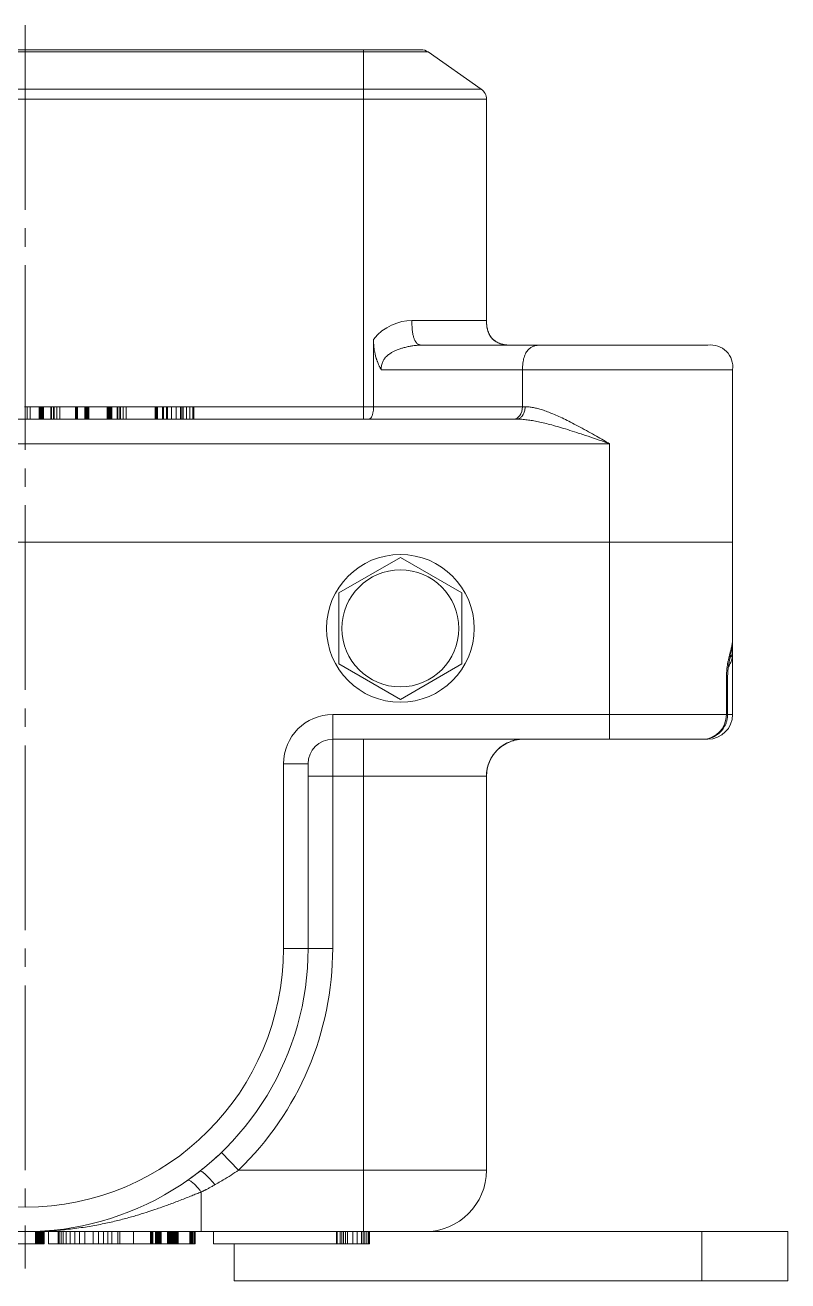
# Model space of a CAD drawing. Header units: millimetres. Extents: x -337 to 383, y -252 to 375.
# Drawn here: x 0 to 62, y 127.4 to 229.4 of the extents above; entities that cross this region are included whole.
import ezdxf

# ---------------------------------------------------------------- set-up
doc = ezdxf.new("R2010")
doc.units = ezdxf.units.MM
doc.linetypes.add('K5LT_AXLED', pattern=[19.5, 15, -1.5, 1.5, -1.5])
doc.linetypes.add('K5LT_THIN', pattern=[0])

# ---------------------------------------------------------------- blocks, each defined once
blk = doc.blocks.new('U1')
at = {"color": 30, "linetype": 'K5LT_AXLED', "lineweight": 18, "true_color": 0xff8000}
blk.add_line((0, 229.42), (0, 128.42), dxfattribs=at)
at = {"color": 7, "linetype": 'K5LT_THIN', "lineweight": 18}
for p, q in [((-27.5, 227.42), (27.5, 227.42)), ((-27.5, 227.24), (27.5, 227.24)), ((27.5, 227.42), (32.18, 227.42)), ((27.5, 227.42), (27.5, 227.24)), ((27.5, 227.24), (27.5, 224.22)), ((27.5, 227.24), (32.76, 227.24)), ((32.76, 227.24), (37.07, 224.22)), ((-27.5, 224.22), (27.5, 224.22)), ((-27.5, 223.4), (27.5, 223.4)), ((27.5, 224.22), (37.07, 224.22)), ((27.5, 223.4), (27.5, 224.22)), ((27.5, 198.42), (27.5, 223.4)), ((27.5, 223.4), (37.5, 223.4)), ((37.5, 205.42), (37.5, 223.4)), ((31.43, 205.42), (37.5, 205.42)), ((37.5, 205.42), (37.5, 205.42)), ((37.5, 205.42), (37.5, 205.42)), ((28.32, 198.42), (28.32, 203.89)), ((32.22, 203.42), (41.84, 203.42)), ((39.5, 203.42), (41.84, 203.42)), ((39.5, 203.42), (41.84, 203.42)), ((41.84, 203.42), (55.5, 203.42)), ((51.9, 203.42), (43.1, 203.42)), ((53.16, 203.42), (55.5, 203.42)), ((53.16, 203.42), (55.5, 203.42)), ((28.94, 201.42), (40.43, 201.42)), ((40.43, 198.42), (40.43, 201.42)), ((40.43, 201.42), (57.5, 201.42)), ((57.5, 195.42), (57.5, 201.42)), ((-0.06, 198.42), (0.16, 198.42)), ((0.16, 198.42), (0.4, 198.42)), ((0.16, 197.42), (0.16, 198.42)), ((0.4, 197.42), (0.4, 198.42)), ((0.4, 198.42), (1.13, 198.42)), ((1.13, 198.42), (1.13, 198.42)), ((1.13, 197.42), (1.13, 198.42)), ((1.13, 198.42), (1.15, 198.42)), ((1.13, 197.42), (1.13, 198.42)), ((1.15, 197.42), (1.15, 198.42)), ((1.15, 198.42), (1.19, 198.42)), ((1.19, 197.42), (1.19, 198.42)), ((1.19, 198.42), (1.24, 198.42)), ((1.24, 197.42), (1.24, 198.42)), ((1.24, 198.42), (1.31, 198.42)), ((1.31, 197.42), (1.31, 198.42)), ((1.31, 198.42), (1.33, 198.42)), ((1.33, 197.42), (1.33, 198.42)), ((1.33, 198.42), (1.38, 198.42)), ((1.38, 198.42), (1.44, 198.42)), ((1.38, 197.42), (1.38, 198.42)), ((1.44, 197.42), (1.44, 198.42)), ((1.44, 198.42), (1.48, 198.42)), ((1.48, 198.42), (1.49, 198.42)), ((1.48, 197.42), (1.48, 198.42)), ((1.49, 197.42), (1.49, 198.42)), ((1.49, 198.42), (2.1, 198.42)), ((2.1, 197.42), (2.1, 198.42)), ((2.1, 198.42), (2.15, 198.42)), ((2.15, 197.42), (2.15, 198.42)), ((2.15, 198.42), (2.31, 198.42)), ((2.31, 197.42), (2.31, 198.42)), ((2.31, 198.42), (2.36, 198.42)), ((2.36, 198.42), (2.58, 198.42)), ((2.36, 197.42), (2.36, 198.42)), ((2.58, 198.42), (2.82, 198.42)), ((2.58, 197.42), (2.58, 198.42)), ((2.82, 198.42), (4.09, 198.42)), ((2.82, 197.42), (2.82, 198.42)), ((4.09, 197.42), (4.09, 198.42)), ((4.09, 198.42), (4.17, 198.42)), ((4.17, 197.42), (4.17, 198.42)), ((4.17, 198.42), (4.22, 198.42)), ((4.22, 198.42), (4.25, 198.42)), ((4.22, 197.42), (4.22, 198.42)), ((4.25, 197.42), (4.25, 198.42)), ((4.25, 198.42), (4.27, 198.42)), ((4.27, 197.42), (4.27, 198.42)), ((4.27, 198.42), (4.86, 198.42)), ((4.86, 197.42), (4.86, 198.42)), ((4.86, 198.42), (4.88, 198.42)), ((4.88, 198.42), (4.92, 198.42)), ((4.88, 197.42), (4.88, 198.42)), ((4.92, 198.42), (4.98, 198.42)), ((4.92, 197.42), (4.92, 198.42)), ((4.98, 197.42), (4.98, 198.42)), ((4.98, 198.42), (5.05, 198.42)), ((5.05, 198.42), (5.07, 198.42)), ((5.05, 197.42), (5.05, 198.42)), ((5.07, 198.42), (5.12, 198.42)), ((5.07, 197.42), (5.07, 198.42)), ((5.12, 198.42), (5.18, 198.42)), ((5.12, 197.42), (5.12, 198.42)), ((5.18, 198.42), (6.68, 198.42)), ((5.18, 197.42), (5.18, 198.42)), ((6.68, 198.42), (6.7, 198.42)), ((6.68, 198.42), (6.68, 198.42)), ((6.68, 197.42), (6.68, 198.42)), ((6.68, 197.42), (6.68, 198.42)), ((6.7, 197.42), (6.7, 198.42)), ((6.7, 198.42), (6.74, 198.42)), ((6.74, 197.42), (6.74, 198.42)), ((6.74, 198.42), (6.8, 198.42)), ((6.8, 198.42), (6.86, 198.42)), ((6.8, 197.42), (6.8, 198.42)), ((6.86, 197.42), (6.86, 198.42)), ((6.86, 198.42), (6.88, 198.42)), ((6.88, 197.42), (6.88, 198.42)), ((6.88, 198.42), (6.94, 198.42)), ((6.94, 198.42), (6.99, 198.42)), ((6.94, 197.42), (6.94, 198.42)), ((6.99, 198.42), (7.03, 198.42)), ((6.99, 197.42), (6.99, 198.42)), ((7.03, 197.42), (7.03, 198.42)), ((7.03, 198.42), (7.04, 198.42)), ((7.04, 197.42), (7.04, 198.42)), ((7.04, 198.42), (7.49, 198.42)), ((7.49, 198.42), (7.55, 198.42)), ((7.49, 197.42), (7.49, 198.42)), ((7.55, 198.42), (7.7, 198.42)), ((7.55, 197.42), (7.55, 198.42)), ((7.7, 197.42), (7.7, 198.42)), ((7.7, 198.42), (7.75, 198.42)), ((7.75, 198.42), (7.97, 198.42)), ((7.75, 197.42), (7.75, 198.42)), ((7.97, 197.42), (7.97, 198.42)), ((7.97, 198.42), (8.22, 198.42)), ((8.22, 198.42), (10.57, 198.42)), ((8.22, 197.42), (8.22, 198.42)), ((10.57, 197.42), (10.57, 198.42)), ((10.57, 198.42), (10.65, 198.42)), ((10.65, 198.42), (10.7, 198.42)), ((10.65, 197.42), (10.65, 198.42)), ((10.7, 197.42), (10.7, 198.42)), ((10.7, 198.42), (10.73, 198.42)), ((10.73, 197.42), (10.73, 198.42)), ((10.73, 198.42), (10.75, 198.42)), ((10.75, 197.42), (10.75, 198.42)), ((10.75, 198.42), (11.18, 198.42)), ((11.18, 198.42), (11.26, 198.42)), ((11.18, 197.42), (11.18, 198.42)), ((11.26, 198.42), (11.5, 198.42)), ((11.26, 197.42), (11.26, 198.42)), ((11.5, 197.42), (11.5, 198.42)), ((11.5, 198.42), (11.57, 198.42)), ((11.57, 198.42), (11.9, 198.42)), ((11.57, 197.42), (11.57, 198.42)), ((11.9, 198.42), (12.27, 198.42)), ((11.9, 197.42), (11.9, 198.42)), ((12.27, 198.42), (12.63, 198.42)), ((12.27, 197.42), (12.27, 198.42)), ((12.63, 198.42), (12.74, 198.42)), ((12.63, 197.42), (12.63, 198.42)), ((12.74, 197.42), (12.74, 198.42)), ((12.74, 198.42), (12.85, 198.42)), ((12.85, 198.42), (13.13, 198.42)), ((12.85, 197.42), (12.85, 198.42)), ((13.13, 198.42), (13.4, 198.42)), ((13.13, 197.42), (13.13, 198.42)), ((13.4, 198.42), (13.63, 198.42)), ((13.4, 197.42), (13.4, 198.42)), ((13.63, 197.42), (13.63, 198.42)), ((13.63, 198.42), (13.71, 198.42)), ((13.71, 197.42), (13.71, 198.42)), ((13.71, 198.42), (27.5, 198.42)), ((27.5, 197.42), (27.5, 198.42)), ((28.32, 198.42), (27.5, 198.42)), ((28.32, 198.42), (40.43, 198.42)), ((40.43, 198.42), (40.64, 198.42)), ((39.95, 197.42), (-39.95, 197.42)), ((47.5, 195.42), (-47.5, 195.42)), ((47.5, 187.42), (47.5, 195.42)), ((57.5, 187.42), (57.5, 195.42)), ((-47.5, 187.42), (47.5, 187.42)), ((-47.5, 187.42), (47.5, 187.42)), ((47.5, 187.42), (57.5, 187.42)), ((47.5, 187.42), (57.5, 187.42)), ((47.5, 173.42), (47.5, 187.42)), ((57.5, 179.49), (57.5, 187.42)), ((25.5, 183.31), (30.5, 186.19)), ((30.5, 186.19), (35.5, 183.31)), ((25.5, 177.53), (25.5, 183.31)), ((35.5, 183.31), (35.5, 177.53)), ((57.5, 180.4), (57.5, 179.64)), ((57.5, 179.49), (57.5, 180.4)), ((57.5, 179.64), (57.5, 178.42)), ((30.5, 174.65), (25.5, 177.53)), ((35.5, 177.53), (30.5, 174.65)), ((57.5, 178.42), (57.5, 173.42)), ((57.1, 176.42), (57, 176.42)), ((57, 176.42), (57, 173.42)), ((57.1, 176.42), (57.1, 173.42)), ((25, 173.42), (47.5, 173.42)), ((25, 171.42), (25, 173.42)), ((47.5, 173.42), (47.5, 171.42)), ((57, 173.42), (47.5, 173.42)), ((57, 173.42), (57.1, 173.42)), ((57.1, 173.42), (57.5, 173.42)), ((25, 171.42), (47.5, 171.42)), ((25, 168.42), (25, 171.42)), ((27.5, 171.42), (27.5, 168.42)), ((37.5, 171.42), (30.5, 171.42)), ((39.89, 171.36), (39.92, 171.37)), ((40.5, 171.42), (47.5, 171.42)), ((44.5, 171.42), (50.5, 171.42)), ((55.1, 171.42), (47.5, 171.42)), ((47.5, 171.42), (55.1, 171.42)), ((55.1, 171.42), (55.5, 171.42)), ((21, 169.42), (23, 169.42)), ((21, 169.42), (21, 154.42)), ((23, 169.42), (23, 154.42)), ((25, 168.42), (23, 168.42)), ((27.5, 168.42), (25, 168.42)), ((25, 168.42), (25, 154.42)), ((27.5, 168.42), (27.5, 136.42)), ((27.5, 168.42), (37.5, 168.42)), ((37.5, 168.42), (37.5, 168.47)), ((37.5, 168.45), (37.5, 168.42)), ((37.5, 168.42), (37.5, 136.42)), ((23, 154.42), (21, 154.42)), ((25, 154.42), (23, 154.42)), ((17.35, 136.42), (15.96, 137.86)), ((17.35, 136.42), (27.5, 136.42)), ((27.5, 131.42), (27.5, 136.42)), ((37.5, 136.42), (27.5, 136.42)), ((13.2, 135.59), (13.2, 135.59)), ((13.2, 135.59), (13.2, 135.59)), ((14.32, 131.42), (14.32, 134.65)), ((0, 131.42), (0.9, 131.42)), ((0, 131.42), (0, 131.42)), ((0, 131.42), (14.32, 131.42)), ((0, 131.42), (0, 131.42)), ((0.84, 131.42), (0.84, 130.42)), ((0.9, 131.42), (0.9, 130.42)), ((0.96, 131.42), (0.96, 130.42)), ((1.04, 131.42), (1.04, 130.42)), ((1.12, 131.42), (1.12, 130.42)), ((1.19, 131.42), (1.19, 130.42)), ((1.27, 131.42), (1.27, 130.42)), ((1.34, 131.42), (1.34, 130.42)), ((1.42, 131.42), (1.42, 130.42)), ((1.49, 131.42), (1.49, 130.42)), ((1.54, 131.42), (1.54, 130.42)), ((1.56, 131.42), (1.56, 130.42)), ((3.89, 131.42), (1.7, 131.42)), ((1.9, 131.42), (1.9, 130.42)), ((2.7, 131.42), (2.7, 130.42)), ((2.76, 131.42), (2.76, 130.42)), ((2.92, 131.42), (2.92, 130.42)), ((3.09, 131.42), (3.09, 130.42)), ((3.33, 131.42), (3.33, 130.42)), ((3.66, 131.42), (3.66, 130.42)), ((4.03, 131.42), (4.03, 130.42)), ((4.41, 131.42), (4.41, 130.42)), ((4.86, 131.42), (4.86, 130.42)), ((5.54, 131.42), (5.54, 130.42)), ((5.97, 131.42), (5.97, 130.42)), ((6.36, 131.42), (6.36, 130.42)), ((6.72, 131.42), (6.72, 130.42)), ((7.06, 131.42), (7.06, 130.42)), ((7.55, 131.42), (7.55, 130.42)), ((7.7, 131.42), (7.7, 130.42)), ((8.82, 131.42), (8.82, 130.42)), ((8.82, 131.42), (8.82, 130.42)), ((10.2, 131.42), (10.2, 130.42)), ((10.23, 131.42), (10.23, 130.42)), ((10.29, 131.42), (10.29, 130.42)), ((10.38, 131.42), (10.38, 130.42)), ((10.61, 131.42), (10.61, 130.42)), ((10.69, 131.42), (10.69, 130.42)), ((10.77, 131.42), (10.77, 130.42)), ((10.84, 131.42), (10.84, 130.42)), ((10.92, 131.42), (10.92, 130.42)), ((10.99, 131.42), (10.99, 130.42)), ((11.04, 131.42), (11.04, 130.42)), ((11.05, 131.42), (11.05, 130.42)), ((11.06, 131.42), (11.06, 130.42)), ((11.57, 131.42), (11.57, 130.42)), ((11.58, 131.42), (11.58, 130.42)), ((11.64, 131.42), (11.64, 130.42)), ((11.7, 131.42), (11.7, 130.42)), ((11.77, 131.42), (11.77, 130.42)), ((11.84, 131.42), (11.84, 130.42)), ((11.92, 131.42), (11.92, 130.42)), ((12, 131.42), (12, 130.42)), ((12.07, 131.42), (12.07, 130.42)), ((12.14, 131.42), (12.14, 130.42)), ((12.21, 131.42), (12.21, 130.42)), ((12.29, 131.42), (12.29, 130.42)), ((12.37, 131.42), (12.37, 130.42)), ((12.41, 131.42), (12.41, 130.42)), ((12.43, 131.42), (12.43, 130.42)), ((12.43, 131.42), (12.43, 130.42)), ((13.38, 131.42), (13.38, 130.42)), ((13.45, 131.42), (13.45, 130.42)), ((13.53, 131.42), (13.53, 130.42)), ((13.6, 131.42), (13.6, 130.42)), ((13.67, 131.42), (13.67, 130.42)), ((13.77, 131.42), (13.77, 130.42)), ((13.81, 131.42), (13.81, 130.42)), ((13.82, 131.42), (13.82, 130.42)), ((14.32, 131.42), (27.5, 131.42)), ((15.3, 131.42), (15.3, 130.42)), ((25.3, 131.42), (25.3, 130.42)), ((25.37, 131.42), (25.37, 130.42)), ((25.6, 131.42), (25.6, 130.42)), ((25.74, 131.42), (25.74, 130.42)), ((25.89, 131.42), (25.89, 130.42)), ((26.04, 131.42), (26.04, 130.42)), ((26.21, 131.42), (26.21, 130.42)), ((26.64, 131.42), (26.64, 130.42)), ((26.98, 131.42), (26.98, 130.42)), ((27.34, 131.42), (27.34, 130.42)), ((27.47, 131.42), (27.47, 130.42)), ((32.5, 131.42), (27.5, 131.42)), ((27.62, 131.42), (27.62, 130.42)), ((27.77, 131.42), (27.77, 130.42)), ((27.9, 131.42), (27.9, 130.42)), ((27.96, 131.42), (27.96, 130.42)), ((27.99, 131.42), (27.99, 130.42)), ((55, 131.42), (27.99, 131.42)), ((62, 131.42), (55, 131.42)), ((55, 131.42), (55, 127.42)), ((62, 131.42), (62, 127.42)), ((0.84, 130.42), (-1.23, 130.42)), ((0.9, 130.42), (0.84, 130.42)), ((0.96, 130.42), (0.9, 130.42)), ((1.04, 130.42), (0.96, 130.42)), ((1.12, 130.42), (1.04, 130.42)), ((1.19, 130.42), (1.12, 130.42)), ((1.27, 130.42), (1.19, 130.42)), ((1.34, 130.42), (1.27, 130.42)), ((1.42, 130.42), (1.34, 130.42)), ((1.49, 130.42), (1.42, 130.42)), ((1.54, 130.42), (1.49, 130.42)), ((1.56, 130.42), (1.54, 130.42)), ((2.7, 130.42), (1.9, 130.42)), ((2.76, 130.42), (2.7, 130.42)), ((2.92, 130.42), (2.76, 130.42)), ((3.09, 130.42), (2.92, 130.42)), ((3.33, 130.42), (3.09, 130.42)), ((3.66, 130.42), (3.33, 130.42)), ((4.03, 130.42), (3.66, 130.42)), ((4.41, 130.42), (4.03, 130.42)), ((4.86, 130.42), (4.41, 130.42)), ((5.54, 130.42), (4.86, 130.42)), ((5.97, 130.42), (5.54, 130.42)), ((6.36, 130.42), (5.97, 130.42)), ((6.72, 130.42), (6.36, 130.42)), ((7.06, 130.42), (6.72, 130.42)), ((7.55, 130.42), (7.06, 130.42)), ((7.7, 130.42), (7.55, 130.42)), ((8.82, 130.42), (7.7, 130.42)), ((8.82, 130.42), (8.82, 130.42)), ((10.2, 130.42), (8.82, 130.42)), ((10.23, 130.42), (10.2, 130.42)), ((10.29, 130.42), (10.23, 130.42)), ((10.38, 130.42), (10.29, 130.42)), ((10.61, 130.42), (10.38, 130.42)), ((10.69, 130.42), (10.61, 130.42)), ((10.77, 130.42), (10.69, 130.42)), ((10.84, 130.42), (10.77, 130.42)), ((10.92, 130.42), (10.84, 130.42)), ((10.99, 130.42), (10.92, 130.42)), ((11.04, 130.42), (10.99, 130.42)), ((11.05, 130.42), (11.04, 130.42)), ((11.06, 130.42), (11.05, 130.42)), ((11.57, 130.42), (11.06, 130.42)), ((11.58, 130.42), (11.57, 130.42)), ((11.64, 130.42), (11.58, 130.42)), ((11.7, 130.42), (11.64, 130.42)), ((11.77, 130.42), (11.7, 130.42)), ((11.84, 130.42), (11.77, 130.42)), ((11.92, 130.42), (11.84, 130.42)), ((12, 130.42), (11.92, 130.42)), ((12.07, 130.42), (12, 130.42)), ((12.14, 130.42), (12.07, 130.42)), ((12.21, 130.42), (12.14, 130.42)), ((12.29, 130.42), (12.21, 130.42)), ((12.37, 130.42), (12.29, 130.42)), ((12.41, 130.42), (12.37, 130.42)), ((12.43, 130.42), (12.41, 130.42)), ((13.38, 130.42), (12.43, 130.42)), ((12.43, 130.42), (12.43, 130.42)), ((13.45, 130.42), (13.38, 130.42)), ((13.53, 130.42), (13.45, 130.42)), ((13.6, 130.42), (13.53, 130.42)), ((13.67, 130.42), (13.6, 130.42)), ((13.77, 130.42), (13.67, 130.42)), ((13.81, 130.42), (13.77, 130.42)), ((13.82, 130.42), (13.81, 130.42)), ((25.3, 130.42), (15.3, 130.42)), ((17, 130.42), (17, 127.42)), ((25.37, 130.42), (25.3, 130.42)), ((25.6, 130.42), (25.37, 130.42)), ((25.74, 130.42), (25.6, 130.42)), ((25.89, 130.42), (25.74, 130.42)), ((26.04, 130.42), (25.89, 130.42)), ((26.21, 130.42), (26.04, 130.42)), ((26.64, 130.42), (26.21, 130.42)), ((26.98, 130.42), (26.64, 130.42)), ((27.34, 130.42), (26.98, 130.42)), ((27.47, 130.42), (27.34, 130.42)), ((27.62, 130.42), (27.47, 130.42)), ((27.77, 130.42), (27.62, 130.42)), ((27.9, 130.42), (27.77, 130.42)), ((27.96, 130.42), (27.9, 130.42)), ((27.99, 130.42), (27.96, 130.42)), ((55, 127.42), (17, 127.42)), ((62, 127.42), (55, 127.42))]:
    blk.add_line(p, q, dxfattribs=at)
for radius in [6, 4.75]:
    blk.add_circle((30.5, 180.42), radius, dxfattribs=at)
for centre, radius, start, end in [((32.18, 226.42), 1, 55, 90), ((36.5, 223.4), 1, 0, 55), ((39.25, 205.17), 1.77, 171.87, 171.8704), ((55.75, 201.67), 1.77, 351.8699, 98.1301), ((55.75, 201.67), 1.77, 351.8699, 98.1301), ((55.75, 201.67), 1.77, 351.8699, 98.1301), ((55.5, 195.42), 2, 0, 1.7), ((25, 169.42), 4, 90, 180), ((55.5, 173.42), 2, 270, 0), ((25, 169.42), 2, 90, 180), ((40.5, 168.42), 3, 90, 179.3276), ((40.5, 168.42), 3, 109.7099, 180), ((40.5, 168.42), 3, 135, 179.3276), ((40.5, 168.42), 3, 109.7099, 135), ((0, 154.42), 21, 180, 0), ((0, 154.42), 23, 234.9868, 0), ((0, 154.42), 25, 313.9455, 0), ((0, 154.42), 23, 308.1474, 313.0164), ((0, 154.42), 23, 305.0209, 308.1474), ((32.5, 136.42), 5, 270, 0), ((0, 154.42), 23, 304.1064, 305.0209)]:
    blk.add_arc(centre, radius, start, end, dxfattribs=at)
for centre, major_axis, ratio, start_param, end_param in [((39.72, 198.42), (0, -1), 0.707107, 0, 1.570796), ((55.1, 173.42), (0, -2), 0.949918, 0, 1.570796), ((38.81, 173.13), (-0.67, 1.88), 0.685456, 3.141593, 3.141654), ((15.44, 134.76), (-1.24, 1.57), 0.149152, 4.900052, 6.283185)]:
    blk.add_ellipse(centre, major_axis=major_axis, ratio=ratio, start_param=start_param, end_param=end_param, dxfattribs=at)
for points, degree in [([(31.43, 205.42), (30.39, 205.44), (29.14, 204.95), (28.32, 203.89)], 3), ([(39.5, 203.42), (37.5, 203.42), (37.5, 205.42)], 2), ([(37.5, 205.42), (37.5, 205.4), (37.5, 205.37)], 2), ([(41.84, 203.42), (40.43, 203.42), (40.43, 201.42)], 2), ([(57.16, 177.3), (57.24, 177.41), (57.36, 177.64), (57.47, 178.02), (57.5, 178.29), (57.5, 178.42)], 3), ([(57.31, 178.09), (57.35, 178.12), (57.42, 178.18), (57.49, 178.3), (57.5, 178.38), (57.5, 178.42)], 3), ([(40.4, 171.42), (40.23, 171.42), (40.06, 171.4), (39.89, 171.36)], 3)]:
    blk.add_open_spline(points, degree=degree, dxfattribs=at)
for points, knots in [([(31.43, 205.42), (31.43, 205.33), (31.44, 205.17), (31.45, 204.94), (31.46, 204.74), (31.48, 204.55), (31.51, 204.38), (31.54, 204.22), (31.57, 204.09), (31.61, 203.97), (31.65, 203.86), (31.7, 203.77), (31.75, 203.68), (31.82, 203.6), (31.88, 203.54), (31.96, 203.49), (32.03, 203.45), (32.12, 203.43), (32.19, 203.42), (32.22, 203.42)], [0, 0, 0, 0, 1.633444, 3.049737, 4.27033, 5.450671, 6.59076, 7.656752, 8.664638, 9.614418, 10.521587, 11.449117, 12.440734, 13.499548, 14.630661, 15.813945, 17.04199, 18.445209, 20, 20, 20, 20]), ([(39.5, 203.42), (39.5, 203.42), (39.5, 203.42), (39.48, 203.42), (39.47, 203.42), (39.44, 203.42), (39.43, 203.42), (39.39, 203.42), (39.36, 203.42), (39.3, 203.43), (39.27, 203.43), (39.21, 203.43), (39.19, 203.44), (39.12, 203.44), (39.07, 203.45), (38.96, 203.47), (38.89, 203.48), (38.72, 203.52), (38.61, 203.55), (38.47, 203.61), (38.44, 203.63), (38.37, 203.66), (38.33, 203.68), (38.28, 203.72), (38.26, 203.73), (38.21, 203.76), (38.19, 203.77), (38.16, 203.79), (38.15, 203.8), (38.13, 203.82), (38.12, 203.83), (38.1, 203.84), (38.09, 203.85), (38.07, 203.86), (38.07, 203.87), (38.06, 203.88), (38.05, 203.88), (38.04, 203.9), (38.03, 203.9), (38.02, 203.91), (38.02, 203.92), (38.01, 203.93), (38, 203.93), (37.99, 203.95), (37.98, 203.95), (37.97, 203.96), (37.96, 203.97), (37.95, 203.98), (37.95, 203.99), (37.93, 204.01), (37.92, 204.02), (37.9, 204.04), (37.89, 204.05), (37.87, 204.08), (37.86, 204.09), (37.84, 204.13), (37.82, 204.15), (37.79, 204.2), (37.77, 204.22), (37.75, 204.27), (37.73, 204.3), (37.71, 204.34), (37.7, 204.36), (37.68, 204.4), (37.67, 204.44), (37.63, 204.53), (37.61, 204.6), (37.58, 204.72), (37.56, 204.77), (37.53, 204.93), (37.52, 205.04), (37.51, 205.15), (37.51, 205.15), (37.5, 205.22), (37.5, 205.29), (37.5, 205.37), (37.5, 205.41), (37.5, 205.42)], [0.000034, 0.000034, 0.000034, 0.000034, 0.013, 0.013, 0.699954, 0.699954, 1.399941, 1.399941, 2.799916, 2.799916, 4.417069, 4.417069, 5.599866, 5.599866, 7.901178, 7.901178, 11.199765, 11.199765, 16.493757, 16.493757, 18.359838, 18.359838, 20.175139, 20.175139, 21.341778, 21.341778, 22.508418, 22.508418, 23.109055, 23.109055, 23.709692, 23.709692, 24.310329, 24.310329, 24.664628, 24.664628, 25.018926, 25.018926, 25.373224, 25.373224, 25.727522, 25.727522, 26.113018, 26.113018, 26.498514, 26.498514, 26.884009, 26.884009, 27.269505, 27.269505, 27.971155, 27.971155, 28.672806, 28.672806, 29.374456, 29.374456, 30.710577, 30.710577, 32.046698, 32.046698, 33.36145, 33.36145, 34.178013, 34.178013, 35.811139, 35.811139, 39.077392, 39.077392, 41.839512, 41.839512, 47.042488, 47.042488, 47.363751, 47.363751, 50.534052, 50.534052, 51.681438, 51.681438, 51.681438, 51.681438]), ([(39.5, 203.42), (39.5, 203.42), (39.5, 203.42), (39.46, 203.42), (39.42, 203.42), (39.33, 203.43), (39.28, 203.43), (39.23, 203.43), (39.22, 203.43), (39.15, 203.44), (39.09, 203.45), (38.98, 203.46), (38.94, 203.47), (38.77, 203.5), (38.64, 203.54), (38.48, 203.61), (38.44, 203.63), (38.37, 203.66), (38.33, 203.68), (38.27, 203.72), (38.25, 203.74), (38.19, 203.77), (38.17, 203.79), (38.13, 203.82), (38.12, 203.83), (38.1, 203.84), (38.1, 203.85), (38.09, 203.85), (38.08, 203.86), (38.07, 203.87), (38.06, 203.87), (38.05, 203.88), (38.05, 203.89), (38.04, 203.9), (38.03, 203.9), (38.02, 203.91), (38.02, 203.92), (38, 203.93), (38, 203.93), (37.99, 203.94), (37.98, 203.95), (37.97, 203.96), (37.97, 203.97), (37.96, 203.98), (37.95, 203.98), (37.94, 203.99), (37.94, 204), (37.92, 204.02), (37.91, 204.03), (37.89, 204.05), (37.89, 204.06), (37.87, 204.08), (37.86, 204.1), (37.83, 204.14), (37.81, 204.17), (37.78, 204.21), (37.78, 204.22), (37.76, 204.24), (37.75, 204.26), (37.73, 204.31), (37.71, 204.34), (37.68, 204.41), (37.66, 204.45), (37.62, 204.55), (37.6, 204.62), (37.57, 204.76), (37.55, 204.82), (37.53, 204.97), (37.52, 205.06), (37.51, 205.18), (37.51, 205.22), (37.5, 205.27), (37.5, 205.29), (37.5, 205.33), (37.5, 205.35), (37.5, 205.37)], [0.000015, 0.000015, 0.000015, 0.000015, 0.000303, 0.000303, 2.076597, 2.076597, 4.413128, 4.413128, 4.672343, 4.672343, 7.875569, 7.875569, 9.863836, 9.863836, 16.402428, 16.402428, 18.260406, 18.260406, 20.071715, 20.071715, 21.556384, 21.556384, 23.041052, 23.041052, 23.657292, 23.657292, 23.989243, 23.989243, 24.321195, 24.321195, 24.653146, 24.653146, 24.985098, 24.985098, 25.317049, 25.317049, 25.649001, 25.649001, 25.991093, 25.991093, 26.333185, 26.333185, 26.675276, 26.675276, 27.017368, 27.017368, 27.35946, 27.35946, 28.0182, 28.0182, 28.67694, 28.67694, 29.33568, 29.33568, 31.023073, 31.023073, 31.467194, 31.467194, 32.355436, 32.355436, 34.131921, 34.131921, 35.883958, 35.883958, 39.388032, 39.388032, 42.64938, 42.64938, 46.853234, 46.853234, 48.579649, 48.579649, 49.716531, 49.716531, 50.485173, 50.485173, 50.485173, 50.485173]), ([(28.94, 201.42), (28.92, 201.47), (28.88, 201.54), (28.83, 201.64), (28.79, 201.72), (28.75, 201.81), (28.69, 201.94), (28.64, 202.06), (28.61, 202.16), (28.58, 202.23), (28.56, 202.31), (28.51, 202.45), (28.46, 202.66), (28.4, 202.92), (28.36, 203.23), (28.33, 203.54), (28.32, 203.79), (28.32, 203.89)], [0, 0, 0, 0, 1.235478, 1.845663, 2.448495, 3.048688, 4.225341, 5.376642, 5.940725, 6.497229, 7.041335, 7.580705, 9.646754, 11.572072, 13.027105, 16.058008, 18, 18, 18, 18]), ([(32.22, 203.42), (32.12, 203.42), (31.95, 203.42), (31.72, 203.4), (31.53, 203.38), (31.37, 203.35), (31.21, 203.32), (31.05, 203.29), (30.89, 203.25), (30.74, 203.21), (30.61, 203.17), (30.47, 203.12), (30.32, 203.07), (30.19, 203.02), (30.06, 202.96), (29.95, 202.91), (29.83, 202.85), (29.72, 202.78), (29.6, 202.7), (29.48, 202.61), (29.36, 202.5), (29.25, 202.38), (29.16, 202.26), (29.09, 202.14), (29.04, 202.01), (28.99, 201.86), (28.95, 201.67), (28.94, 201.52), (28.94, 201.42)], [0, 0, 0, 0, 1.691248, 3.128233, 4.310955, 5.243693, 6.199403, 7.309882, 8.385136, 9.379349, 10.258176, 11.241157, 12.301916, 13.319989, 14.248637, 15.14136, 16.040801, 16.993368, 18.004483, 19.107212, 20.368994, 21.638987, 22.780258, 23.691874, 24.736271, 25.853906, 27.022304, 29, 29, 29, 29]), ([(27.94, 197.42), (27.97, 197.42), (28.01, 197.44), (28.07, 197.48), (28.13, 197.54), (28.18, 197.64), (28.23, 197.75), (28.26, 197.88), (28.29, 198), (28.31, 198.11), (28.32, 198.26), (28.32, 198.36), (28.32, 198.42)], [0, 0, 0, 0, 2.019782, 2.989592, 4.251254, 5.779552, 7.28412, 8.44671, 9.549985, 10.56638, 11.495946, 13, 13, 13, 13]), ([(39.95, 197.42), (40, 197.42), (40.08, 197.43), (40.2, 197.49), (40.31, 197.56), (40.4, 197.66), (40.48, 197.78), (40.54, 197.91), (40.59, 198.06), (40.63, 198.23), (40.64, 198.35), (40.64, 198.42)], [0, 0, 0, 0, 1.559957, 2.920951, 4.136752, 5.384901, 6.67049, 7.938583, 9.211972, 10.459586, 12, 12, 12, 12]), ([(40.64, 198.42), (40.75, 198.42), (40.97, 198.41), (41.31, 198.36), (41.66, 198.28), (42.05, 198.17), (42.46, 198.02), (42.91, 197.84), (43.4, 197.63), (43.93, 197.38), (44.5, 197.09), (45.12, 196.76), (45.78, 196.4), (46.41, 196.04), (46.98, 195.72), (47.34, 195.51), (47.5, 195.42)], [0, 0, 0, 0, 0.907039, 1.809225, 2.69908, 3.695897, 4.734928, 5.855588, 7.056291, 8.351933, 9.736343, 11.237775, 12.884484, 14.444183, 15.835058, 17, 17, 17, 17]), ([(39.95, 197.42), (40.09, 197.42), (40.38, 197.41), (40.81, 197.36), (41.25, 197.3), (41.73, 197.21), (42.25, 197.09), (42.82, 196.94), (43.44, 196.77), (44.12, 196.56), (44.9, 196.31), (45.75, 196.03), (46.64, 195.72), (47.22, 195.52), (47.5, 195.42)], [0, 0, 0, 0, 0.942376, 1.854093, 2.732412, 3.714517, 4.75378, 5.882612, 7.112826, 8.438539, 9.867031, 11.642469, 13.365777, 15, 15, 15, 15]), ([(57.5, 195.48), (57.5, 195.48), (57.5, 195.48), (57.5, 195.48), (57.5, 195.48), (57.5, 195.48), (57.5, 195.48), (57.5, 195.48), (57.5, 195.48), (57.5, 195.48), (57.5, 195.47), (57.5, 195.47), (57.5, 195.47), (57.5, 195.47), (57.5, 195.47), (57.5, 195.46), (57.5, 195.46), (57.5, 195.45), (57.5, 195.45), (57.5, 195.45), (57.5, 195.45), (57.5, 195.45), (57.5, 195.45), (57.5, 195.45), (57.5, 195.45), (57.5, 195.45), (57.5, 195.45), (57.5, 195.45), (57.5, 195.44), (57.5, 195.44), (57.5, 195.44), (57.5, 195.44), (57.5, 195.44), (57.5, 195.44), (57.5, 195.44), (57.5, 195.44), (57.5, 195.44), (57.5, 195.44), (57.5, 195.44), (57.5, 195.43), (57.5, 195.43), (57.5, 195.43), (57.5, 195.43), (57.5, 195.42), (57.5, 195.43), (57.5, 195.42)], [227.853424, 227.853424, 227.853424, 227.853424, 228.009901, 228.009901, 268.030193, 268.030193, 279.157809, 279.157809, 301.413041, 301.413041, 333.929967, 333.929967, 371.288274, 371.288274, 446.004888, 446.004888, 595.438115, 595.438115, 627.955042, 627.955042, 634.169161, 634.169161, 646.597401, 646.597401, 671.45388, 671.45388, 677.515413, 677.515413, 733.289904, 733.289904, 739.237586, 739.237586, 744.811929, 744.811929, 752.631628, 752.631628, 768.271025, 768.271025, 792.735668, 792.735668, 846.325381, 846.325381, 894.821897, 894.821897, 930, 930, 930, 930]), ([(57.5, 179.49), (57.5, 179.43), (57.49, 179.32), (57.47, 179.14), (57.43, 178.98), (57.4, 178.82), (57.36, 178.67), (57.32, 178.51), (57.28, 178.36), (57.25, 178.23), (57.21, 178.1), (57.19, 177.97), (57.16, 177.85), (57.13, 177.71), (57.1, 177.57), (57.08, 177.42), (57.06, 177.27), (57.04, 177.13), (57.03, 177), (57.02, 176.87), (57.01, 176.75), (57, 176.65), (57, 176.54), (57, 176.46), (57, 176.42)], [0, 0, 0, 0, 2.901177, 5.388415, 7.368806, 9.146688, 10.736127, 12.222564, 13.539492, 14.686912, 15.620491, 16.566577, 17.417985, 18.246997, 19.149206, 20.047548, 20.921543, 21.630212, 22.301328, 22.934782, 23.471937, 23.973987, 24.42611, 25, 25, 25, 25]), ([(57.1, 176.42), (57.1, 176.42), (57.1, 176.42), (57.1, 176.43), (57.1, 176.44), (57.1, 176.45), (57.1, 176.46), (57.1, 176.48), (57.1, 176.49), (57.1, 176.53), (57.1, 176.56), (57.1, 176.64), (57.11, 176.7), (57.11, 176.81), (57.12, 176.87), (57.13, 176.99), (57.13, 177.05), (57.15, 177.2), (57.16, 177.28), (57.19, 177.46), (57.2, 177.55), (57.24, 177.75), (57.26, 177.85), (57.31, 178.07), (57.33, 178.19), (57.38, 178.44), (57.4, 178.56), (57.44, 178.8), (57.46, 178.91), (57.48, 179.13), (57.49, 179.24), (57.5, 179.39), (57.5, 179.44), (57.5, 179.49)], [0.000384, 0.000384, 0.000384, 0.000384, 0.056071, 0.056071, 0.799044, 0.799044, 1.598856, 1.598856, 3.198482, 3.198482, 6.397732, 6.397732, 12.796233, 12.796233, 19.896974, 19.896974, 27.737154, 27.737154, 38.851329, 38.851329, 52.361715, 52.361715, 68.567781, 68.567781, 89.179251, 89.179251, 111.138511, 111.138511, 131.020081, 131.020081, 149.072097, 149.072097, 157, 157, 157, 157]), ([(57.1, 173.42), (57.1, 173.33), (57.09, 173.25), (57.07, 173.07), (57.05, 172.98), (57.01, 172.81), (56.98, 172.73), (56.91, 172.57), (56.87, 172.49), (56.79, 172.35), (56.74, 172.27), (56.64, 172.14), (56.58, 172.07), (56.46, 171.96), (56.4, 171.9), (56.27, 171.8), (56.2, 171.75), (56.06, 171.67), (55.99, 171.63), (55.84, 171.56), (55.77, 171.53), (55.61, 171.49), (55.53, 171.47), (55.38, 171.44), (55.3, 171.43), (55.18, 171.42), (55.14, 171.42), (55.1, 171.42), (55.1, 171.42), (55.1, 171.42)], [0.000003, 0.000003, 0.000003, 0.000003, 0.0800174, 0.0800174, 0.1600347, 0.1600347, 0.2400521, 0.2400521, 0.3200694, 0.3200694, 0.4000868, 0.4000868, 0.4801042, 0.4801042, 0.5601215, 0.5601215, 0.6401389, 0.6401389, 0.7201563, 0.7201563, 0.8001736, 0.8001736, 0.880191, 0.880191, 0.9602083, 0.9602083, 0.9991113, 0.9991113, 1, 1, 1, 1]), ([(39.49, 171.25), (39.52, 171.26), (39.55, 171.27), (39.61, 171.29), (39.63, 171.29), (39.69, 171.31), (39.72, 171.32), (39.78, 171.34), (39.81, 171.34), (39.86, 171.36), (39.89, 171.36), (39.92, 171.37)], [0, 0, 0, 0, 6.8, 6.8, 13.6, 13.6, 20.4, 20.4, 27.2, 27.2, 33.999549, 33.999549, 33.999549, 33.999549]), ([(39.89, 171.36), (39.83, 171.35), (39.74, 171.33), (39.62, 171.29), (39.55, 171.27), (39.51, 171.25), (39.49, 171.25)], [0, 0, 0, 0, 3.413466, 4.788161, 5.976901, 7, 7, 7, 7]), ([(39.92, 171.37), (39.92, 171.37), (39.92, 171.37), (39.92, 171.37), (39.92, 171.37), (39.92, 171.37), (39.92, 171.37), (39.93, 171.37), (39.93, 171.37), (39.94, 171.37), (39.95, 171.37), (39.97, 171.38), (39.98, 171.38), (40.02, 171.39), (40.04, 171.39), (40.1, 171.4), (40.13, 171.4), (40.2, 171.41), (40.23, 171.41), (40.29, 171.42), (40.32, 171.42), (40.37, 171.42), (40.39, 171.42), (40.4, 171.42), (40.4, 171.42), (40.4, 171.42)], [0.00542, 0.00542, 0.00542, 0.00542, 0.026429, 0.026429, 0.328345, 0.328345, 0.66753, 0.66753, 1.345899, 1.345899, 2.702638, 2.702638, 5.416115, 5.416115, 10.837649, 10.837649, 18.237649, 18.237649, 25.637649, 25.637649, 33.037649, 33.037649, 36.997872, 36.997872, 37, 37, 37, 37]), ([(37.78, 169.69), (37.76, 169.64), (37.74, 169.59), (37.7, 169.5), (37.68, 169.45), (37.65, 169.36), (37.63, 169.31), (37.61, 169.21), (37.59, 169.17), (37.57, 169.07), (37.56, 169.02), (37.55, 168.97)], [0, 0, 0, 0, 2.2, 2.2, 4.4, 4.4, 6.6, 6.6, 8.8, 8.8, 11, 11, 11, 11]), ([(37.78, 169.69), (37.76, 169.64), (37.74, 169.59), (37.7, 169.5), (37.68, 169.45), (37.65, 169.36), (37.63, 169.31), (37.61, 169.21), (37.59, 169.17), (37.57, 169.07), (37.56, 169.02), (37.55, 168.97)], [0, 0, 0, 0, 2.2, 2.2, 4.4, 4.4, 6.6, 6.6, 8.8, 8.8, 11, 11, 11, 11]), ([(37.5, 168.42), (37.5, 168.42), (37.5, 168.42), (37.5, 168.43), (37.5, 168.43), (37.5, 168.43), (37.5, 168.43), (37.5, 168.43), (37.5, 168.43), (37.5, 168.44), (37.5, 168.44), (37.5, 168.44), (37.5, 168.44), (37.5, 168.44), (37.5, 168.44), (37.5, 168.44), (37.5, 168.44), (37.5, 168.45), (37.5, 168.45), (37.5, 168.45), (37.5, 168.45), (37.5, 168.45), (37.5, 168.45), (37.5, 168.45), (37.5, 168.45), (37.5, 168.45), (37.5, 168.45), (37.5, 168.45), (37.5, 168.45), (37.5, 168.45), (37.5, 168.45), (37.5, 168.46), (37.5, 168.46), (37.5, 168.46), (37.5, 168.46), (37.5, 168.46), (37.5, 168.46), (37.5, 168.46), (37.5, 168.46), (37.5, 168.46), (37.5, 168.47), (37.5, 168.47), (37.5, 168.47), (37.5, 168.49), (37.5, 168.5), (37.5, 168.54), (37.5, 168.56), (37.51, 168.61), (37.51, 168.64), (37.51, 168.71), (37.52, 168.75), (37.53, 168.83), (37.54, 168.88), (37.54, 168.93)], [0, 0, 0, 0, 0.130656, 0.130656, 0.257817, 0.257817, 0.384978, 0.384978, 0.512139, 0.512139, 0.637831, 0.637831, 0.706041, 0.706041, 0.842461, 0.842461, 1.1153, 1.1153, 1.20377, 1.20377, 1.324365, 1.324365, 1.444959, 1.444959, 1.522233, 1.522233, 1.599508, 1.599508, 1.669625, 1.669625, 1.739742, 1.739742, 1.797208, 1.797208, 1.848843, 1.848843, 1.952113, 1.952113, 2.093032, 2.093032, 2.374869, 2.374869, 2.938544, 2.938544, 4.976975, 4.976975, 8.142755, 8.142755, 13.542755, 13.542755, 18.942755, 18.942755, 27, 27, 27, 27]), ([(17.35, 136.42), (17.15, 136.28), (16.74, 136.01), (16.17, 135.66), (15.74, 135.4), (15.52, 135.28), (15.44, 135.24)], [0, 0, 0, 0, 2.308711, 4.617421, 6.172977, 7, 7, 7, 7]), ([(0, 131.42), (0.01, 131.42), (0.04, 131.42), (0.08, 131.42), (0.11, 131.42), (0.13, 131.42), (0.15, 131.42), (0.17, 131.42), (0.2, 131.42), (0.23, 131.42), (0.26, 131.42), (0.32, 131.42), (0.4, 131.42), (0.56, 131.43), (0.85, 131.43), (1.42, 131.45), (2.34, 131.5), (3.55, 131.61), (4.85, 131.78), (6.1, 132), (7.24, 132.25), (8.28, 132.51), (9.2, 132.78), (10.01, 133.03), (10.67, 133.25), (11.21, 133.45), (11.68, 133.62), (12.15, 133.79), (12.62, 133.97), (13.09, 134.16), (13.53, 134.33), (13.93, 134.49), (14.19, 134.6), (14.32, 134.65)], [0, 0, 0, 0, 0.099083, 0.185321, 0.261234, 0.317124, 0.365836, 0.408242, 0.458176, 0.525704, 0.606867, 0.707803, 0.908213, 1.215455, 1.793497, 2.948064, 5.255732, 8.23672, 11.495536, 14.40382, 17.133293, 19.590748, 21.839181, 23.771183, 25.397839, 26.625683, 27.695942, 28.790765, 29.973584, 31.092933, 32.152924, 33.071458, 34, 34, 34, 34]), ([(13.2, 135.59), (13.22, 135.6), (13.27, 135.61), (13.36, 135.58), (13.47, 135.52), (13.59, 135.43), (13.73, 135.31), (13.87, 135.17), (14.01, 135.02), (14.16, 134.84), (14.27, 134.72), (14.32, 134.65)], [0, 0, 0, 0, 1.650139, 3.139559, 4.444352, 5.77096, 7.07536, 8.338809, 9.563455, 10.769635, 12, 12, 12, 12]), ([(14.32, 134.65), (14.34, 134.66), (14.38, 134.68), (14.43, 134.7), (14.47, 134.72), (14.51, 134.74), (14.54, 134.75), (14.57, 134.77), (14.61, 134.79), (14.64, 134.8), (14.69, 134.83), (14.76, 134.86), (14.85, 134.91), (14.96, 134.97), (15.07, 135.03), (15.19, 135.1), (15.32, 135.17), (15.4, 135.21), (15.44, 135.24)], [0, 0, 0, 0, 0.825825, 1.561847, 2.208066, 2.817176, 3.404094, 3.96882, 4.501026, 5.075597, 5.865538, 7.021004, 8.598944, 10.565984, 12.618132, 14.734262, 16.824394, 19, 19, 19, 19])]:
    blk.add_open_spline(points, degree=3, knots=knots, dxfattribs=at)

msp = doc.modelspace()

# ---------------------------------------------------------------- block references
msp.add_blockref('U1', (0, 0))

doc.saveas('drawing.dxf')
